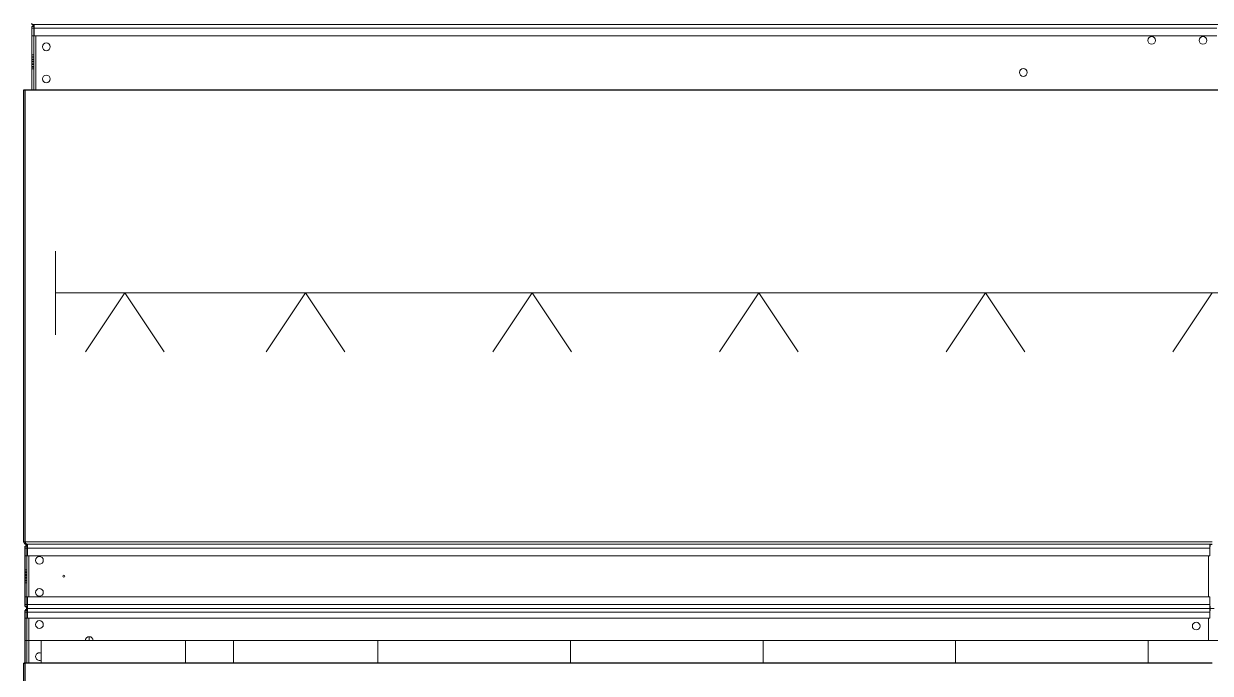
# Model space of a CAD drawing. Header units: centimetres. Extents: x 138114 to 163114, y -131897 to -111897.
# Drawn here: x 143101.4 to 143332.5, y -126041.7 to -125915.2 of the extents above; entities that cross this region are included whole.
import ezdxf

# ---------------------------------------------------------------- set-up
doc = ezdxf.new("R2010")
doc.units = ezdxf.units.CM
doc.header["$LTSCALE"] = 1.5
doc.layers.add('T-CIHAZ', color=101, linetype='Continuous', lineweight=30)

# ---------------------------------------------------------------- blocks, each defined once
blk = doc.blocks.new('BHETRBRTD')
at = {"color": 253, "lineweight": 18}
for p, q in [((229.92, 688.5), (-1.33, 688.5)), ((229.92, 687.75), (-0.87, 687.75)), ((229.46, 688.5), (229.46, 687.75)), ((229.54, 688.13), (229.46, 688.13)), ((229.46, 687.75), (229.46, 686.25)), ((229.54, 688.5), (229.54, 688.13)), ((229.55, 682.54), (229.55, 688.12)), ((229.92, 688.12), (229.55, 688.12)), ((229.92, 688.75), (229.92, 688.5)), ((229.92, 682.54), (229.92, 688.12)), ((229.92, 686.25), (-0.87, 686.25)), ((229.17, 686.25), (229.17, 675.75)), ((229.92, 682.54), (229.55, 682.54)), ((229.55, 682.16), (229.55, 682.54)), ((229.55, 682.16), (229.92, 682.16)), ((229.55, 682.1), (229.55, 682.16)), ((229.92, 682.1), (229.55, 682.1)), ((229.55, 681.73), (229.55, 682.1)), ((229.92, 682.16), (229.92, 682.54)), ((229.92, 682.1), (229.92, 682.16)), ((229.92, 681.73), (229.92, 682.1)), ((229.55, 681.73), (229.92, 681.73)), ((229.55, 681.69), (229.55, 681.73)), ((229.92, 681.69), (229.55, 681.69)), ((229.55, 681.32), (229.55, 681.69)), ((229.55, 681.32), (229.92, 681.32)), ((229.55, 681.19), (229.55, 681.32)), ((229.92, 681.19), (229.55, 681.19)), ((229.55, 680.81), (229.55, 681.19)), ((229.55, 680.81), (229.92, 680.81)), ((229.55, 680.7), (229.55, 680.81)), ((229.92, 680.7), (229.55, 680.7)), ((229.55, 680.32), (229.55, 680.7)), ((229.55, 680.32), (229.92, 680.32)), ((229.55, 680.2), (229.55, 680.32)), ((229.92, 680.2), (229.55, 680.2)), ((229.55, 679.83), (229.55, 680.2)), ((229.55, 679.83), (229.92, 679.83)), ((229.55, 675.75), (229.55, 679.83)), ((229.92, 681.69), (229.92, 681.73)), ((229.92, 681.32), (229.92, 681.69)), ((229.92, 681.19), (229.92, 681.32)), ((229.92, 680.81), (229.92, 681.19)), ((229.92, 680.7), (229.92, 680.81)), ((229.92, 680.32), (229.92, 680.7)), ((229.92, 680.2), (229.92, 680.32)), ((229.92, 679.83), (229.92, 680.2)), ((229.92, 675.75), (229.92, 679.83)), ((-1.33, 675.75), (231.5, 675.75)), ((230.17, 675.75), (229.92, 675.75)), ((231.25, 675.75), (231.25, 587.75)), ((231.5, 587.75), (231.5, 675.75)), ((225.34, 644.36), (225.34, 628.05)), ((-233.08, 636.2), (225.34, 636.2)), ((7.66, 624.71), (0, 636.2)), ((44.16, 636.2), (36.49, 624.71)), ((51.82, 624.71), (44.16, 636.2)), ((88.31, 636.2), (80.65, 624.71)), ((95.98, 624.71), (88.31, 636.2)), ((132.47, 636.2), (124.8, 624.71)), ((140.13, 624.71), (132.47, 636.2)), ((176.62, 636.2), (168.96, 624.71)), ((184.29, 624.71), (176.62, 636.2)), ((211.78, 636.2), (204.12, 624.71)), ((219.45, 624.71), (211.78, 636.2)), ((0, 587.75), (231.5, 587.75)), ((0, 587.25), (231, 587.25)), ((0, 587.22), (0.38, 587.22)), ((0.38, 587.25), (0.38, 586.87)), ((0.46, 586.5), (0.46, 587.25)), ((230.79, 587.25), (230.79, 586.5)), ((230.82, 587.25), (231, 587.25)), ((230.87, 587.25), (230.87, 586.87)), ((231, 587.34), (231, 587.25)), ((231.24, 587.64), (231.25, 587.75)), ((231.25, 587.75), (231.5, 587.75)), ((0.38, 586.87), (0.46, 586.87)), ((0.46, 585), (0.46, 586.5)), ((231.25, 586.5), (0.46, 586.5)), ((231.25, 585), (0.46, 585)), ((0.75, 577), (0.75, 585)), ((230.5, 585), (230.5, 577)), ((230.87, 586.87), (230.79, 586.87)), ((230.79, 586.5), (230.79, 585)), ((230.88, 582.28), (230.88, 586.87)), ((231.25, 586.87), (230.88, 586.87)), ((231.25, 582.28), (231.25, 586.87)), ((231.25, 582.28), (230.88, 582.28)), ((230.88, 581.9), (230.88, 582.28)), ((230.88, 581.9), (231.25, 581.9)), ((230.88, 581.71), (230.88, 581.9)), ((231.25, 581.71), (230.88, 581.71)), ((230.88, 581.34), (230.88, 581.71)), ((230.88, 581.34), (231.25, 581.34)), ((230.88, 581.19), (230.88, 581.34)), ((231.25, 581.19), (230.88, 581.19)), ((230.88, 580.81), (230.88, 581.19)), ((230.88, 580.81), (231.25, 580.81)), ((230.88, 580.66), (230.88, 580.81)), ((231.25, 580.66), (230.88, 580.66)), ((230.88, 580.28), (230.88, 580.66)), ((230.88, 580.28), (231.25, 580.28)), ((230.88, 580.15), (230.88, 580.28)), ((231.25, 580.15), (230.88, 580.15)), ((230.88, 579.77), (230.88, 580.15)), ((231.25, 581.9), (231.25, 582.28)), ((231.25, 581.71), (231.25, 581.9)), ((231.25, 581.34), (231.25, 581.71)), ((231.25, 581.19), (231.25, 581.34)), ((231.25, 580.81), (231.25, 581.19)), ((231.25, 580.66), (231.25, 580.81)), ((231.25, 580.28), (231.25, 580.66)), ((231.25, 580.15), (231.25, 580.28)), ((231.25, 579.77), (231.25, 580.15)), ((230.88, 579.77), (231.25, 579.77)), ((230.88, 575.13), (230.88, 579.77)), ((231.25, 575.13), (231.25, 579.77)), ((0.46, 577), (231.25, 577)), ((0.46, 575.5), (0.46, 577)), ((230.79, 577), (230.79, 575.5)), ((-0.38, 574.75), (0.38, 574.75)), ((0.38, 574.75), (0.38, 575.12)), ((0.38, 575.12), (0.46, 575.12)), ((0.38, 574.75), (0.46, 574.75)), ((0.38, 574.75), (0.46, 574.75)), ((0.38, 574.75), (0.38, 574.38)), ((0.38, 574.38), (0.46, 574.38)), ((0.46, 574.25), (0.45, 574.25)), ((0.46, 574.75), (0.46, 575.5)), ((0.46, 575.5), (231.25, 575.5)), ((230.87, 574.75), (0.46, 574.75)), ((0.46, 574.75), (230.87, 574.75)), ((0.46, 574), (0.46, 574.75)), ((0.46, 572.88), (0.46, 574)), ((231.25, 574), (0.46, 574)), ((0.47, 575.37), (0.47, 575.37)), ((230.79, 575.5), (230.79, 574.75)), ((230.87, 575.12), (230.79, 575.12)), ((230.87, 574.75), (230.79, 574.75)), ((230.79, 574.75), (230.79, 574)), ((230.87, 574.75), (230.79, 574.75)), ((230.87, 574.38), (230.79, 574.38)), ((230.79, 574), (230.79, 572.88)), ((230.87, 574.75), (230.87, 575.12)), ((230.87, 574.75), (230.87, 574.38)), ((231.25, 575.13), (230.88, 575.13)), ((231.25, 574.37), (230.88, 574.37)), ((230.88, 564.12), (230.88, 574.37)), ((231.25, 564.12), (231.25, 574.37)), ((231.25, 572.88), (0.46, 572.88)), ((0.75, 568.5), (0.75, 572.88)), ((230.5, 572.88), (230.5, 564.12)), ((218.75, 568.5), (218.75, 569.25)), ((-25.01, 568.5), (12.49, 568.5)), ((12.49, 568.5), (49.99, 568.5)), ((12.49, 568.5), (12.49, 564.12)), ((12.49, 564.12), (12.49, 568.5)), ((49.99, 568.5), (49.99, 564.12)), ((49.99, 568.5), (87.49, 568.5)), ((49.99, 564.12), (49.99, 568.5)), ((87.49, 568.5), (87.49, 564.12)), ((87.49, 568.5), (124.99, 568.5)), ((87.49, 564.12), (87.49, 568.5)), ((124.99, 564.12), (124.99, 568.5)), ((125, 568.5), (125, 564.12)), ((125, 568.5), (162.5, 568.5)), ((162.5, 568.5), (162.5, 564.12)), ((162.5, 568.5), (200, 568.5)), ((162.5, 564.12), (162.5, 568.5)), ((190.62, 568.5), (228.12, 568.5)), ((190.62, 568.5), (190.62, 564.12)), ((190.62, 564.12), (190.62, 568.5)), ((200, 568.5), (231.25, 568.5)), ((200, 568.5), (200, 564.12)), ((200, 564.12), (200, 568.5)), ((228.12, 564.12), (228.12, 568.5)), ((231.5, 564.12), (231.25, 564.12)), ((231.25, 564.12), (231.25, 406.25)), ((231.5, 406.25), (231.5, 564.12))]:
    blk.add_line(p, q, dxfattribs=at)
for p, q in [((231.5, 675.75), (-231.5, 675.75)), ((231.5, 587.75), (231.5, 675.75)), ((230.87, 587.15), (230.87, 587.25)), ((230.87, 587.25), (231, 587.25)), ((231.25, 586.87), (231.15, 586.87)), ((231.25, 575.13), (231.25, 586.87)), ((230.87, 574.65), (230.87, 574.85)), ((231.15, 575.13), (231.25, 575.13)), ((231.25, 574.37), (231.15, 574.37)), ((231.25, 564.12), (231.25, 574.37)), ((0, 564.12), (132.81, 564.12)), ((132.81, 564.12), (231.5, 564.12)), ((231.5, 564.12), (231.25, 564.12)), ((231.5, 406.25), (231.5, 564.12))]:
    blk.add_line(p, q)
for centre, radius in [((1.8, 685.38), 0.75), ((11.8, 685.38), 0.75), ((227.11, 684.13), 0.75), ((36.8, 679.13), 0.75), ((227.11, 677.88), 0.75), ((228.44, 584.12), 0.75), ((223.67, 581.04), 0.188), ((228.44, 577.87), 0.75), ((3.12, 571.31), 0.75), ((228.44, 571.62), 0.75)]:
    blk.add_circle(centre, radius, dxfattribs=at)
for centre, start, end in [((229.17, 687.75), 29.2233, 60.7767), ((218.75, 568.5), 0, 179.9045), ((228.44, 565.37), 0, 114.6243), ((228.44, 565.37), 245.3757, 0)]:
    blk.add_arc(centre, 0.75, start, end, dxfattribs=at)
for centre, start, end in [((230.5, 586.5), 29.2233, 60.7767), ((230.5, 575.5), 299.2233, 330.7767), ((230.5, 574), 29.2233, 60.7767)]:
    blk.add_arc(centre, 0.75, start, end)
for points, knots in [([(229.54, 688.13), (229.54, 688.12), (229.53, 688.12), (229.52, 688.1), (229.49, 688.07), (229.47, 688.05)], [0, 0, 0, 0, 0.237351, 0.483003, 1, 1, 1, 1]), ([(229.47, 688.04), (229.49, 688.06), (229.52, 688.09), (229.54, 688.11), (229.55, 688.12), (229.55, 688.12)], [0, 0, 0, 0, 0.516992, 0.762557, 1, 1, 1, 1]), ([(230.82, 587.25), (230.86, 587.26), (230.94, 587.27), (231.07, 587.39), (231.17, 587.53), (231.22, 587.62), (231.24, 587.64)], [0, 0, 0, 0, 0.294721, 0.589712, 0.884702, 1, 1, 1, 1]), ([(0.38, 586.87), (0.38, 586.87), (0.38, 586.86), (0.4, 586.84), (0.43, 586.81), (0.45, 586.79)], [0, 0, 0, 0, 0.237347, 0.483007, 1, 1, 1, 1]), ([(0.46, 586.8), (0.44, 586.82), (0.41, 586.85), (0.39, 586.87), (0.38, 586.87), (0.38, 586.87)], [0, 0, 0, 0, 0.516996, 0.762554, 1, 1, 1, 1]), ([(230.87, 586.87), (230.87, 586.87), (230.86, 586.87), (230.84, 586.85), (230.81, 586.82), (230.79, 586.8)], [0, 0, 0, 0, 0.237351, 0.483003, 1, 1, 1, 1]), ([(230.8, 586.79), (230.82, 586.81), (230.85, 586.84), (230.87, 586.86), (230.87, 586.87), (230.88, 586.87)], [0, 0, 0, 0, 0.516992, 0.762557, 1, 1, 1, 1]), ([(0.38, 574.37), (0.38, 574.37), (0.38, 574.36), (0.4, 574.34), (0.43, 574.31), (0.45, 574.29)], [0, 0, 0, 0, 0.237347, 0.483007, 1, 1, 1, 1]), ([(0.45, 575.21), (0.43, 575.19), (0.4, 575.16), (0.38, 575.14), (0.38, 575.13), (0.38, 575.13)], [0, 0, 0, 0, 0.516992, 0.762557, 1, 1, 1, 1]), ([(0.38, 575.12), (0.38, 575.13), (0.39, 575.13), (0.41, 575.15), (0.44, 575.18), (0.46, 575.2)], [0, 0, 0, 0, 0.237351, 0.483003, 1, 1, 1, 1]), ([(0.46, 574.3), (0.44, 574.32), (0.41, 574.35), (0.39, 574.37), (0.38, 574.37), (0.38, 574.38)], [0, 0, 0, 0, 0.516996, 0.762554, 1, 1, 1, 1]), ([(230.79, 575.2), (230.81, 575.18), (230.84, 575.15), (230.86, 575.13), (230.87, 575.13), (230.87, 575.12)], [0, 0, 0, 0, 0.516996, 0.762554, 1, 1, 1, 1]), ([(230.87, 574.38), (230.87, 574.37), (230.86, 574.37), (230.84, 574.35), (230.81, 574.32), (230.79, 574.3)], [0, 0, 0, 0, 0.237351, 0.483003, 1, 1, 1, 1]), ([(230.88, 575.13), (230.87, 575.13), (230.87, 575.14), (230.85, 575.16), (230.82, 575.19), (230.8, 575.21)], [0, 0, 0, 0, 0.237347, 0.483007, 1, 1, 1, 1]), ([(230.8, 574.29), (230.82, 574.31), (230.85, 574.34), (230.87, 574.36), (230.87, 574.37), (230.88, 574.37)], [0, 0, 0, 0, 0.516992, 0.762557, 1, 1, 1, 1])]:
    blk.add_open_spline(points, degree=3, knots=knots, dxfattribs=at)
blk.add_open_spline([(231.5, 587.75), (231.49, 587.69), (231.48, 587.57), (231.39, 587.42), (231.25, 587.3), (231.11, 587.26), (231.03, 587.25), (231, 587.25)], degree=3, knots=[0, 0, 0, 0, 0.225341, 0.450723, 0.676104, 0.901486, 1, 1, 1, 1])

msp = doc.modelspace()

# ---------------------------------------------------------------- block references
at = {"layer": 'T-CIHAZ', "xscale": -1}
msp.add_blockref('BHETRBRTD', (143332.9, -126603.85, 54498916.97), dxfattribs=at)

doc.saveas('drawing.dxf')
